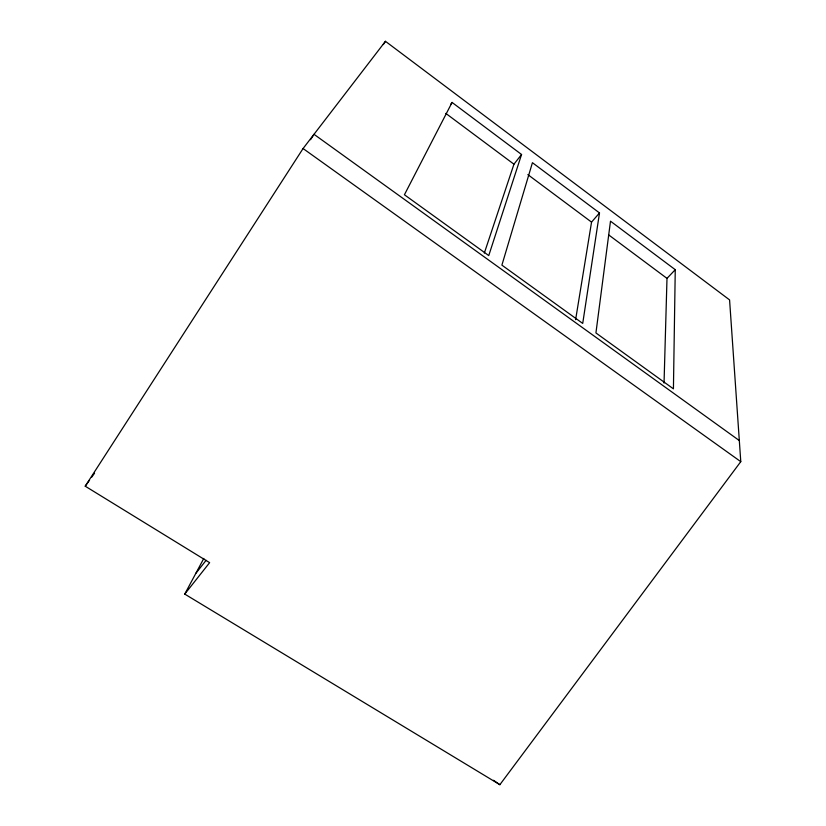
<?xml version="1.0" encoding="UTF-8"?>
<svg xmlns="http://www.w3.org/2000/svg" width="826" height="826" viewBox="0 0 826 826"><rect width="100%" height="100%" fill="white"/><g stroke="black" fill="none" stroke-linecap="round" stroke-linejoin="round"><path stroke-width="1.24" d="M675.255 269.689L673.427 388.839L595.928 332.95L610.497 221.182L675.255 269.689L666.995 278.383L664.042 383.047M599.5 212.932L582.722 323.42L501.898 265.136L532.429 162.691L599.5 212.932L591.55 222.122L575.619 319.672M521.557 154.493L488.755 255.575L404.42 194.76L452.07 102.434L521.557 154.493L513.948 164.198L484.325 253.086M184.745 594.09L209.628 562.661L85.223 486.194L303.07 148.535L385.453 41.3L729.575 299.9L740.777 461.651L499.864 784.7L184.745 594.09L203.816 558.417M310.514 139.708L314.004 134.308L739.311 440.557M383.336 44.542L385.453 41.3M85.223 486.194L89.538 480.205M91.686 477.211L94.556 473.205M450.614 104.479L452.07 102.434M195.999 573.161L206.128 560.276M493.514 780.281L499.864 784.7M303.07 148.535L740.777 461.651M445.803 113.389L513.948 164.198M527.845 174.616L591.55 222.122M608.638 234.873L666.995 278.383"/></g></svg>
